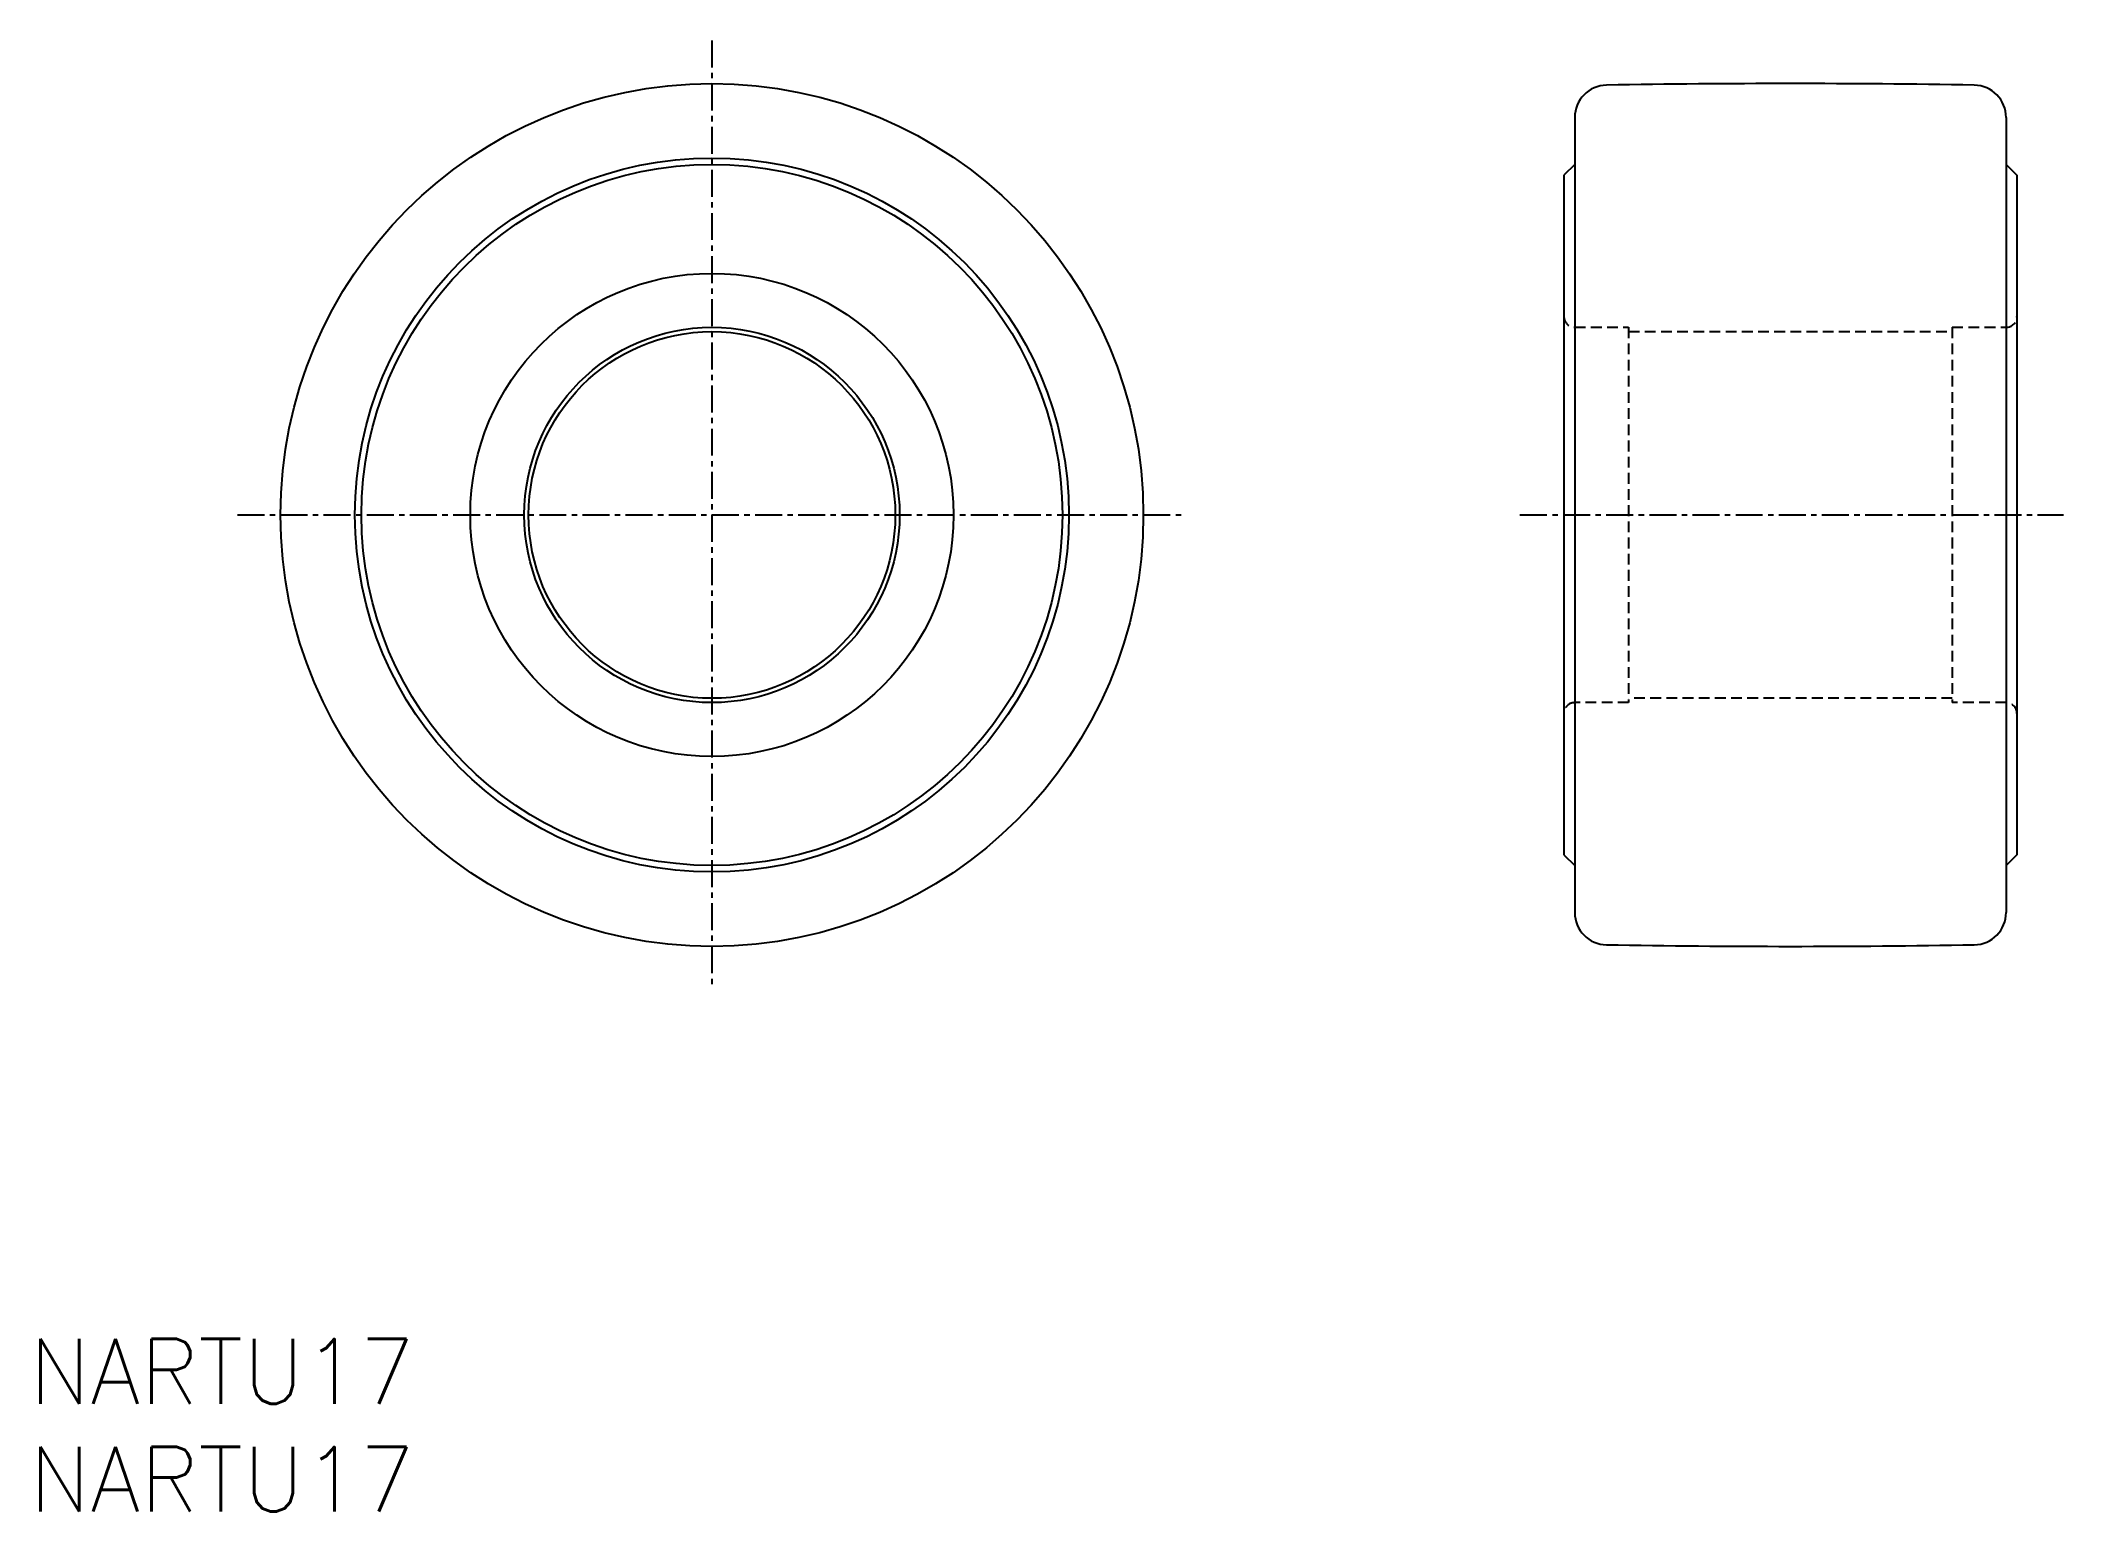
# Model space of a CAD drawing. Extents: x 45.3 to 139.1, y 37.3 to 105.5.
import ezdxf
from ezdxf.enums import TextEntityAlignment as Align

# ---------------------------------------------------------------- set-up
doc = ezdxf.new("R2010")
doc.units = 0
doc.linetypes.add('CENTER', pattern=[2, 1.25, -0.25, 0.25, -0.25])
doc.linetypes.add('DASHED', pattern=[0.75, 0.5, -0.25])
doc.layers.get('0').update_dxf_attribs({"linetype": 'CONTINUOUS'})
doc.layers.add('CENTER', color=1, linetype='CENTER')
doc.styles.get("Standard").update_dxf_attribs({"font": 'txt.shx', "bigfont": 'extfont.shx'})

msp = doc.modelspace()

# ---------------------------------------------------------------- linework, layer by layer
at = {"color": 7, "linetype": 'CONTINUOUS'}
for p, q in [((116.425, 101.926), (116.425, 65.071)), ((136.425, 101.926), (136.425, 65.071)), ((116.425, 99.749), (115.925, 99.249)), ((136.425, 99.749), (136.925, 99.249)), ((115.925, 99.249), (115.925, 67.749)), ((136.925, 99.249), (136.925, 67.749)), ((115.925, 67.749), (116.425, 67.249)), ((136.925, 67.749), (136.425, 67.249))]:
    msp.add_line(p, q, dxfattribs=at)
at = {"color": 3, "linetype": 'DASHED'}
for p, q in [((116.425, 92.199), (118.925, 92.199)), ((118.925, 92.199), (118.925, 74.799)), ((118.925, 91.999), (133.925, 91.999)), ((133.925, 92.199), (133.925, 74.799)), ((133.925, 92.199), (136.425, 92.199)), ((118.925, 74.799), (116.425, 74.799)), ((133.925, 74.999), (118.925, 74.999)), ((136.425, 74.799), (133.925, 74.799))]:
    msp.add_line(p, q, dxfattribs=at)
at = {"color": 7, "linetype": 'CONTINUOUS'}
for radius in [20, 16.55, 16.25, 11.2, 8.7, 8.5]:
    msp.add_circle((76.425, 83.499), radius, dxfattribs=at)
for centre, radius, start, end in [((117.925, 101.926), 1.5, 90.97701, 180.00001), ((126.425, -396.501), 500, 89.02299, 90.97701), ((134.925, 101.926), 1.5, 0, 89.02299), ((117.925, 65.071), 1.5, 180.00001, 269.02298), ((134.925, 65.071), 1.5, 270.97701, 0), ((126.425, 563.499), 500, 269.02299, 270.97701)]:
    msp.add_arc(centre, radius, start, end, dxfattribs=at)
at = {"color": 3, "linetype": 'DASHED'}
for centre, start, end in [((116.425, 92.699), 179.99996, 270), ((136.425, 92.699), 270.00002, 0), ((116.425, 74.299), 89.99998, 180.00002), ((136.425, 74.299), 0, 89.99998)]:
    msp.add_arc(centre, 0.5, start, end, dxfattribs=at)
at = {"layer": 'CENTER', "color": 1, "linetype": 'CENTER'}
for p, q in [((76.425, 105.499), (76.425, 61.499)), ((54.425, 83.499), (98.425, 83.499)), ((113.887, 83.499), (139.087, 83.499))]:
    msp.add_line(p, q, dxfattribs=at)

# ---------------------------------------------------------------- texts
at = {"color": 7, "linetype": 'CONTINUOUS'}
for p in [(44.782, 43.795), (44.782, 38.795)]:
    msp.add_text('NARTU17', height=3, dxfattribs=at).set_placement(p, align=Align.MIDDLE_LEFT)

doc.saveas('drawing.dxf')
